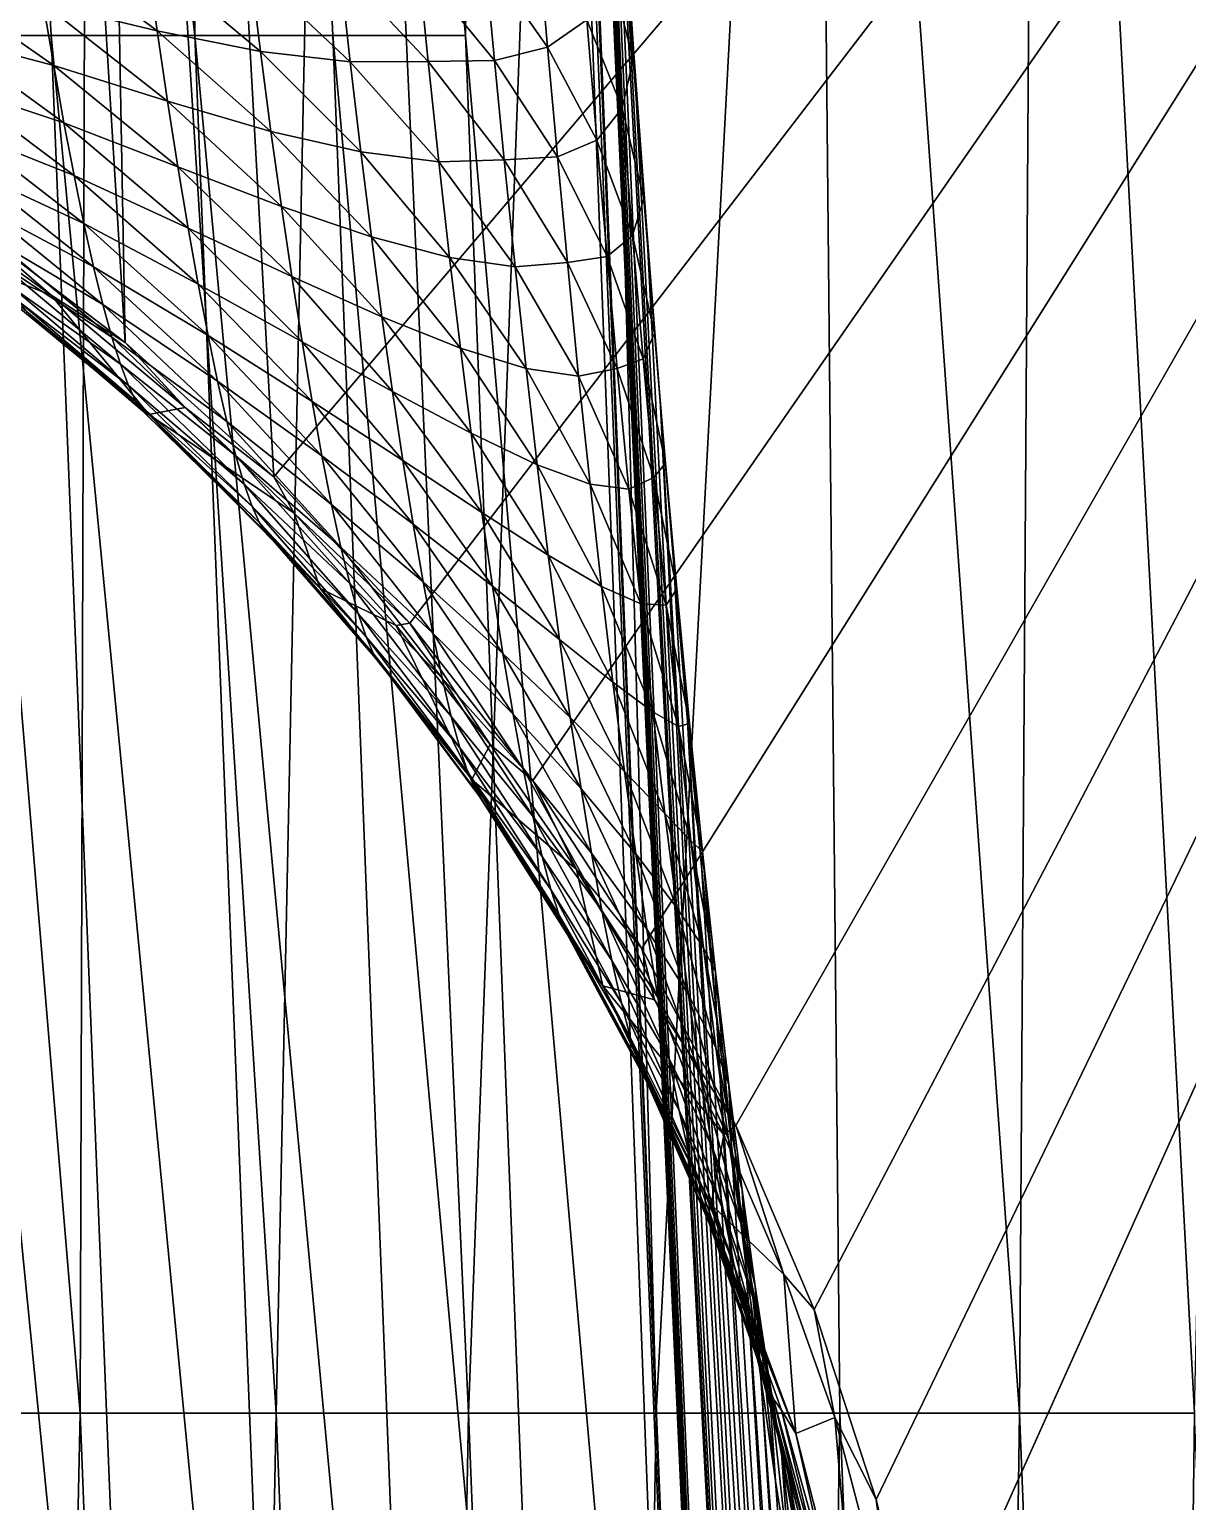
# Model space of a CAD drawing. Extents: x -53 to 3.8, y 0 to 88.2.
# Drawn here: x -7.927 to -5.923, y 63.321 to 65.869 of the extents above; entities that cross this region are included whole.
import ezdxf

# ---------------------------------------------------------------- set-up
doc = ezdxf.new("R2010")
doc.units = 0

msp = doc.modelspace()

# ---------------------------------------------------------------- linework, layer by layer
for points in [[(-7.23891, 73.2767, 8.68447), (-7.24943, 73.2356, 8.13435), (-6.62595, 58.1287, 10.4569)], [(-7.119, 70.249, 9.33625), (-7.23891, 73.2767, 8.68447), (-6.62595, 58.1287, 10.4569)], [(-7.24943, 73.2356, 8.13435), (-7.05252, 68.8688, 8.02106), (-6.56139, 58.1287, 9.56668)], [(-6.62595, 58.1287, 10.4569), (-7.24943, 73.2356, 8.13435), (-6.56139, 58.1287, 9.56668)], [(-8.14642, 71.5725), (-7.88293, 71.8979), (-7.76157, 65.3271)], [(-7.88293, 71.8979), (-3.119, 70.249), (-7.50443, 65.0945)], [(-7.76157, 65.3271), (-7.88293, 71.8979), (-7.50443, 65.0945)], [(-8.03799, 65.5368), (-8.14642, 71.5725), (-7.76157, 65.3271)], [(-8.14454, 70.249, 11.0463), (-7.88987, 65.8584, 11.5473), (-8.1479, 65.8584, 11.9405)], [(-8.14454, 70.249, 11.0463), (-7.64122, 65.8584, 11.1482), (-7.88987, 65.8584, 11.5473)], [(-8.14454, 70.249, 11.0463), (-7.61027, 70.249, 10.2041), (-7.64122, 65.8584, 11.1482)], [(-7.61027, 70.249, 10.2041), (-7.4021, 65.8584, 10.7433), (-7.64122, 65.8584, 11.1482)], [(-7.61027, 70.249, 10.2041), (-7.17267, 65.8584, 10.3329), (-7.4021, 65.8584, 10.7433)], [(-7.61027, 70.249, 10.2041), (-7.119, 70.249, 9.33625), (-7.17267, 65.8584, 10.3329)], [(-7.50443, 65.0945), (-3.119, 70.249), (-7.26891, 64.8411)], [(-7.26891, 64.8411), (-3.119, 70.249), (-7.05624, 64.5684)], [(-7.17267, 65.8584, 10.3329), (-7.119, 70.249, 9.33625), (-6.78716, 61.4679, 10.498)], [(-6.62595, 58.1287, 10.4569), (-6.78716, 61.4679, 10.498), (-7.119, 70.249, 9.33625)], [(-7.05624, 64.5684), (-3.119, 70.249), (-6.86767, 64.2779)], [(-6.86767, 64.2779), (-3.119, 70.249), (-6.70462, 63.9715)], [(-6.70462, 63.9715), (-3.119, 70.249), (-6.56905, 63.6529)], [(-6.56905, 63.6529), (-3.119, 70.249), (-6.46167, 63.3241)], [(-6.46167, 63.3241), (-3.119, 70.249), (-6.38309, 62.9872)], [(-6.38309, 62.9872), (-3.119, 70.249), (-1.84729, 18.2287)], [(-7.05252, 68.8688, 8.02106), (-7.03548, 68.5186, 8.0448), (-6.56139, 58.1287, 9.56668)], [(-7.83958, 63.4733, 18.2971), (-8.26239, 68.539, 17.6824), (-8.18604, 63.4733, 18.632)], [(-7.82369, 68.5325, 17.2594), (-8.26239, 68.539, 17.6824), (-7.83958, 63.4733, 18.2971)], [(-7.50007, 63.4733, 17.9552), (-7.82369, 68.5325, 17.2594), (-7.83958, 63.4733, 18.2971)], [(-7.39594, 68.5258, 16.8253), (-7.82369, 68.5325, 17.2594), (-7.50007, 63.4733, 17.9552)], [(-7.16765, 63.4733, 17.6064), (-7.39594, 68.5258, 16.8253), (-7.50007, 63.4733, 17.9552)], [(-6.97939, 68.5189, 16.3803), (-7.39594, 68.5258, 16.8253), (-7.16765, 63.4733, 17.6064)], [(-6.84242, 63.4733, 17.251), (-6.97939, 68.5189, 16.3803), (-7.16765, 63.4733, 17.6064)], [(-6.56139, 58.1287, 9.56668), (-7.03548, 68.5186, 8.0448), (-7.01811, 68.1687, 8.0481)], [(-6.57434, 68.5118, 15.9249), (-6.97939, 68.5189, 16.3803), (-6.84242, 63.4733, 17.251)], [(-6.52449, 63.4733, 16.889), (-6.57434, 68.5118, 15.9249), (-6.84242, 63.4733, 17.251)], [(-6.21395, 63.4733, 16.5207), (-6.57434, 68.5118, 15.9249), (-6.52449, 63.4733, 16.889)], [(-6.21395, 63.4733, 16.5207), (-6.18103, 68.5045, 15.4592), (-6.57434, 68.5118, 15.9249)], [(-5.91091, 63.4733, 16.1463), (-6.18103, 68.5045, 15.4592), (-6.21395, 63.4733, 16.5207)], [(-5.91091, 63.4733, 16.1463), (-5.79976, 68.4971, 14.9835), (-6.18103, 68.5045, 15.4592)], [(-7.01811, 68.1687, 8.0481), (-7.00033, 67.8202, 8.03093), (-6.56139, 58.1287, 9.56668)], [(-7.00033, 67.8202, 8.03093), (-6.98207, 67.4744, 7.99325), (-6.56139, 58.1287, 9.56668)], [(-6.56139, 58.1287, 9.56668), (-6.98207, 67.4744, 7.99325), (-6.96325, 67.1325, 7.93504)], [(-6.96325, 67.1325, 7.93504), (-6.94379, 66.7955, 7.85625), (-6.56139, 58.1287, 9.56668)], [(-6.94379, 66.7955, 7.85625), (-6.9236, 66.4649, 7.75699), (-6.56139, 58.1287, 9.56668)], [(-6.9236, 66.4649, 7.75699), (-6.90267, 66.1416, 7.63781), (-6.47755, 58.1287, 8.41069)], [(-6.56139, 58.1287, 9.56668), (-6.9236, 66.4649, 7.75699), (-6.47755, 58.1287, 8.41069)], [(-6.47755, 58.1287, 8.41069), (-6.90267, 66.1416, 7.63781), (-6.88103, 65.8268, 7.49936)], [(-6.88103, 65.8268, 7.49936), (-6.90267, 66.1416, 7.63781), (-6.90012, 66.0635, 7.2642)], [(-6.90012, 66.0635, 7.2642), (-6.91897, 65.9597, 6.87009), (-6.88223, 65.8166, 7.14566)], [(-6.88223, 65.8166, 7.14566), (-6.88103, 65.8268, 7.49936), (-6.90012, 66.0635, 7.2642)], [(-7.70616, 65.8665, 4.38868), (-7.72424, 65.9957, 4.52055), (-7.92151, 66.0274, 4.22605)], [(-7.90338, 65.9134, 4.09635), (-7.70616, 65.8665, 4.38868), (-7.92151, 66.0274, 4.22605)], [(-7.03058, 65.8381, 6.10283), (-7.04742, 66.034, 6.2207), (-7.13894, 65.9933, 5.8553)], [(-7.03058, 65.8381, 6.10283), (-6.96262, 65.8854, 6.48183), (-7.04742, 66.034, 6.2207)], [(-7.52746, 65.8304, 4.70297), (-7.54556, 65.976, 4.83639), (-7.72424, 65.9957, 4.52055)], [(-7.70616, 65.8665, 4.38868), (-7.52746, 65.8304, 4.70297), (-7.72424, 65.9957, 4.52055)], [(-7.37204, 65.8125, 5.03421), (-7.39024, 65.9757, 5.16821), (-7.54556, 65.976, 4.83639)], [(-7.52746, 65.8304, 4.70297), (-7.37204, 65.8125, 5.03421), (-7.54556, 65.976, 4.83639)], [(-7.23723, 65.8134, 5.3843), (-7.2536, 65.9749, 5.50374), (-7.39024, 65.9757, 5.16821)], [(-7.37204, 65.8125, 5.03421), (-7.23723, 65.8134, 5.3843), (-7.39024, 65.9757, 5.16821)], [(-7.2536, 65.9749, 5.50374), (-7.12235, 65.8151, 5.73612), (-7.13894, 65.9933, 5.8553)], [(-7.23723, 65.8134, 5.3843), (-7.12235, 65.8151, 5.73612), (-7.2536, 65.9749, 5.50374)], [(-7.13894, 65.9933, 5.8553), (-7.12235, 65.8151, 5.73612), (-7.03058, 65.8381, 6.10283)], [(-7.88537, 65.8065, 3.95989), (-7.90338, 65.9134, 4.09635), (-8.08939, 65.949, 3.84164)], [(-8.07137, 65.8551, 3.70749), (-7.88537, 65.8065, 3.95989), (-8.08939, 65.949, 3.84164)], [(-6.90133, 65.7325, 6.74708), (-6.91897, 65.9597, 6.87009), (-6.96262, 65.8854, 6.48183)], [(-6.88223, 65.8166, 7.14566), (-6.91897, 65.9597, 6.87009), (-6.90133, 65.7325, 6.74708)], [(-7.68813, 65.7447, 4.24916), (-7.70616, 65.8665, 4.38868), (-7.90338, 65.9134, 4.09635)], [(-7.88537, 65.8065, 3.95989), (-7.68813, 65.7447, 4.24916), (-7.90338, 65.9134, 4.09635)], [(-6.94527, 65.6773, 6.35583), (-6.96262, 65.8854, 6.48183), (-7.03058, 65.8381, 6.10283)], [(-6.94527, 65.6773, 6.35583), (-6.90133, 65.7325, 6.74708), (-6.96262, 65.8854, 6.48183)], [(-8.1479, 65.8584, 11.9405), (-7.71336, 61.4679, 12.1664), (-7.96969, 61.4679, 12.5691)], [(-8.1479, 65.8584, 11.9405), (-7.88987, 65.8584, 11.5473), (-7.71336, 61.4679, 12.1664)], [(-7.86758, 65.7072, 3.81704), (-7.88537, 65.8065, 3.95989), (-8.07137, 65.8551, 3.70749)], [(-8.05364, 65.7686, 3.56767), (-7.86758, 65.7072, 3.81704), (-8.07137, 65.8551, 3.70749)], [(-7.88987, 65.8584, 11.5473), (-7.46679, 61.4679, 11.7577), (-7.71336, 61.4679, 12.1664)], [(-7.88987, 65.8584, 11.5473), (-7.64122, 65.8584, 11.1482), (-7.46679, 61.4679, 11.7577)], [(-7.50934, 65.6923, 4.56102), (-7.52746, 65.8304, 4.70297), (-7.70616, 65.8665, 4.38868)], [(-7.68813, 65.7447, 4.24916), (-7.50934, 65.6923, 4.56102), (-7.70616, 65.8665, 4.38868)], [(-7.64122, 65.8584, 11.1482), (-7.23013, 61.4679, 11.3433), (-7.46679, 61.4679, 11.7577)], [(-7.64122, 65.8584, 11.1482), (-7.4021, 65.8584, 10.7433), (-7.23013, 61.4679, 11.3433)], [(-7.4021, 65.8584, 10.7433), (-7.00353, 61.4679, 10.9233), (-7.23013, 61.4679, 11.3433)], [(-7.4021, 65.8584, 10.7433), (-7.17267, 65.8584, 10.3329), (-7.00353, 61.4679, 10.9233)], [(-7.17267, 65.8584, 10.3329), (-6.78716, 61.4679, 10.498), (-7.00353, 61.4679, 10.9233)], [(-7.35376, 65.6571, 4.89081), (-7.37204, 65.8125, 5.03421), (-7.52746, 65.8304, 4.70297)], [(-7.50934, 65.6923, 4.56102), (-7.35376, 65.6571, 4.89081), (-7.52746, 65.8304, 4.70297)], [(-7.12235, 65.8151, 5.73612), (-7.01355, 65.6484, 5.97518), (-7.03058, 65.8381, 6.10283)], [(-7.03058, 65.8381, 6.10283), (-7.01355, 65.6484, 5.97518), (-6.94527, 65.6773, 6.35583)], [(-6.85873, 65.5214, 7.34224), (-6.88103, 65.8268, 7.49936), (-6.88223, 65.8166, 7.14566)], [(-6.88103, 65.8268, 7.49936), (-6.85873, 65.5214, 7.34224), (-6.47755, 58.1287, 8.41069)], [(-7.67023, 65.6307, 4.10242), (-7.68813, 65.7447, 4.24916), (-7.88537, 65.8065, 3.95989)], [(-7.86758, 65.7072, 3.81704), (-7.67023, 65.6307, 4.10242), (-7.88537, 65.8065, 3.95989)], [(-7.21873, 65.6395, 5.24037), (-7.23723, 65.8134, 5.3843), (-7.37204, 65.8125, 5.03421)], [(-7.35376, 65.6571, 4.89081), (-7.21873, 65.6395, 5.24037), (-7.37204, 65.8125, 5.03421)], [(-7.10562, 65.6431, 5.60799), (-7.12235, 65.8151, 5.73612), (-7.23723, 65.8134, 5.3843)], [(-7.21873, 65.6395, 5.24037), (-7.10562, 65.6431, 5.60799), (-7.23723, 65.8134, 5.3843)], [(-7.10562, 65.6431, 5.60799), (-7.01355, 65.6484, 5.97518), (-7.12235, 65.8151, 5.73612)], [(-6.88223, 65.8166, 7.14566), (-6.90133, 65.7325, 6.74708), (-6.86395, 65.5763, 7.01481)], [(-6.86395, 65.5763, 7.01481), (-6.85873, 65.5214, 7.34224), (-6.88223, 65.8166, 7.14566)], [(-7.85008, 65.6158, 3.66821), (-7.86758, 65.7072, 3.81704), (-8.05364, 65.7686, 3.56767)], [(-8.03628, 65.6899, 3.42255), (-7.85008, 65.6158, 3.66821), (-8.05364, 65.7686, 3.56767)], [(-7.49125, 65.5623, 4.4109), (-7.50934, 65.6923, 4.56102), (-7.68813, 65.7447, 4.24916)], [(-7.67023, 65.6307, 4.10242), (-7.49125, 65.5623, 4.4109), (-7.68813, 65.7447, 4.24916)], [(-6.88338, 65.512, 6.61274), (-6.90133, 65.7325, 6.74708), (-6.94527, 65.6773, 6.35583)], [(-6.86395, 65.5763, 7.01481), (-6.90133, 65.7325, 6.74708), (-6.88338, 65.512, 6.61274)], [(-7.65254, 65.5248, 3.94889), (-7.67023, 65.6307, 4.10242), (-7.86758, 65.7072, 3.81704)], [(-7.85008, 65.6158, 3.66821), (-7.65254, 65.5248, 3.94889), (-7.86758, 65.7072, 3.81704)], [(-7.33544, 65.51, 4.73831), (-7.35376, 65.6571, 4.89081), (-7.50934, 65.6923, 4.56102)], [(-7.49125, 65.5623, 4.4109), (-7.33544, 65.51, 4.73831), (-7.50934, 65.6923, 4.56102)], [(-7.83295, 65.5326, 3.51378), (-7.85008, 65.6158, 3.66821), (-8.03628, 65.6899, 3.42255)], [(-8.01938, 65.6191, 3.2725), (-7.83295, 65.5326, 3.51378), (-8.03628, 65.6899, 3.42255)], [(-7.01355, 65.6484, 5.97518), (-6.92768, 65.4759, 6.21944), (-6.94527, 65.6773, 6.35583)], [(-6.94527, 65.6773, 6.35583), (-6.92768, 65.4759, 6.21944), (-6.88338, 65.512, 6.61274)], [(-7.20012, 65.4739, 5.08643), (-7.21873, 65.6395, 5.24037), (-7.35376, 65.6571, 4.89081)], [(-7.33544, 65.51, 4.73831), (-7.20012, 65.4739, 5.08643), (-7.35376, 65.6571, 4.89081)], [(-7.08667, 65.4578, 5.45367), (-7.10562, 65.6431, 5.60799), (-7.21873, 65.6395, 5.24037)], [(-6.99634, 65.4655, 5.83801), (-7.01355, 65.6484, 5.97518), (-7.10562, 65.6431, 5.60799)], [(-7.08667, 65.4578, 5.45367), (-6.99634, 65.4655, 5.83801), (-7.10562, 65.6431, 5.60799)], [(-6.99634, 65.4655, 5.83801), (-6.92768, 65.4759, 6.21944), (-7.01355, 65.6484, 5.97518)], [(-7.81629, 65.458, 3.35416), (-7.83295, 65.5326, 3.51378), (-8.01938, 65.6191, 3.2725)], [(-8.00303, 65.5568, 3.11789), (-7.81629, 65.458, 3.35416), (-8.01938, 65.6191, 3.2725)], [(-7.63514, 65.4275, 3.789), (-7.65254, 65.5248, 3.94889), (-7.85008, 65.6158, 3.66821)], [(-7.83295, 65.5326, 3.51378), (-7.63514, 65.4275, 3.789), (-7.85008, 65.6158, 3.66821)], [(-7.4733, 65.4408, 4.25311), (-7.49125, 65.5623, 4.4109), (-7.67023, 65.6307, 4.10242)], [(-7.65254, 65.5248, 3.94889), (-7.4733, 65.4408, 4.25311), (-7.67023, 65.6307, 4.10242)], [(-7.20012, 65.4739, 5.08643), (-7.08667, 65.4578, 5.45367), (-7.21873, 65.6395, 5.24037)], [(-8.13531, 65.5851, 0.5305), (-8.03799, 65.5368), (-7.88956, 65.4087, 0.54233)], [(-7.88956, 65.4087, 0.54233), (-8.04709, 65.4706, 2.11443), (-8.13531, 65.5851, 0.5305)], [(-6.86395, 65.5763, 7.01481), (-6.88338, 65.512, 6.61274), (-6.84529, 65.3432, 6.87198)], [(-6.83579, 65.2264, 7.16708), (-6.85873, 65.5214, 7.34224), (-6.86395, 65.5763, 7.01481)], [(-6.84529, 65.3432, 6.87198), (-6.83579, 65.2264, 7.16708), (-6.86395, 65.5763, 7.01481)], [(-7.80018, 65.3924, 3.18973), (-7.81629, 65.458, 3.35416), (-8.00303, 65.5568, 3.11789)], [(-7.98731, 65.5032, 2.95907), (-7.80018, 65.3924, 3.18973), (-8.00303, 65.5568, 3.11789)], [(-7.31715, 65.3715, 4.57714), (-7.33544, 65.51, 4.73831), (-7.49125, 65.5623, 4.4109)], [(-7.4733, 65.4408, 4.25311), (-7.31715, 65.3715, 4.57714), (-7.49125, 65.5623, 4.4109)], [(-8.03799, 65.5368), (-7.76157, 65.3271), (-7.88956, 65.4087, 0.54233)], [(-7.61813, 65.3391, 3.62318), (-7.63514, 65.4275, 3.789), (-7.83295, 65.5326, 3.51378)], [(-7.81629, 65.458, 3.35416), (-7.61813, 65.3391, 3.62318), (-7.83295, 65.5326, 3.51378)], [(-7.45555, 65.328, 4.08809), (-7.4733, 65.4408, 4.25311), (-7.65254, 65.5248, 3.94889)], [(-7.63514, 65.4275, 3.789), (-7.45555, 65.328, 4.08809), (-7.65254, 65.5248, 3.94889)], [(-6.85873, 65.5214, 7.34224), (-6.83579, 65.2264, 7.16708), (-6.47755, 58.1287, 8.41069)], [(-7.78469, 65.336, 3.0209), (-7.80018, 65.3924, 3.18973), (-7.98731, 65.5032, 2.95907)], [(-7.97235, 65.4587, 2.79655), (-7.78469, 65.336, 3.0209), (-7.98731, 65.5032, 2.95907)], [(-7.18146, 65.3172, 4.9228), (-7.20012, 65.4739, 5.08643), (-7.33544, 65.51, 4.73831)], [(-7.31715, 65.3715, 4.57714), (-7.18146, 65.3172, 4.9228), (-7.33544, 65.51, 4.73831)], [(-6.92768, 65.4759, 6.21944), (-6.86514, 65.2987, 6.46738), (-6.88338, 65.512, 6.61274)], [(-6.88338, 65.512, 6.61274), (-6.86514, 65.2987, 6.46738), (-6.84529, 65.3432, 6.87198)], [(-7.72069, 65.2023, 2.13021), (-8.04709, 65.4706, 2.11443), (-7.88956, 65.4087, 0.54233)], [(-8.04709, 65.4706, 2.11443), (-7.72069, 65.2023, 2.13021), (-7.93307, 65.3811, 2.2923)], [(-7.0676, 65.2816, 5.28869), (-7.08667, 65.4578, 5.45367), (-7.20012, 65.4739, 5.08643)], [(-7.18146, 65.3172, 4.9228), (-7.0676, 65.2816, 5.28869), (-7.20012, 65.4739, 5.08643)], [(-6.97681, 65.2686, 5.67288), (-6.99634, 65.4655, 5.83801), (-7.08667, 65.4578, 5.45367)], [(-6.90988, 65.2818, 6.07294), (-6.92768, 65.4759, 6.21944), (-6.99634, 65.4655, 5.83801)], [(-6.97681, 65.2686, 5.67288), (-6.90988, 65.2818, 6.07294), (-6.99634, 65.4655, 5.83801)], [(-6.90988, 65.2818, 6.07294), (-6.86514, 65.2987, 6.46738), (-6.92768, 65.4759, 6.21944)], [(-7.76996, 65.2893, 2.84819), (-7.78469, 65.336, 3.0209), (-7.97235, 65.4587, 2.79655)], [(-7.95824, 65.4233, 2.63089), (-7.76996, 65.2893, 2.84819), (-7.97235, 65.4587, 2.79655)], [(-7.60158, 65.2599, 3.45185), (-7.61813, 65.3391, 3.62318), (-7.81629, 65.458, 3.35416)], [(-7.80018, 65.3924, 3.18973), (-7.60158, 65.2599, 3.45185), (-7.81629, 65.458, 3.35416)], [(-7.29898, 65.2422, 4.4078), (-7.31715, 65.3715, 4.57714), (-7.4733, 65.4408, 4.25311)], [(-7.45555, 65.328, 4.08809), (-7.29898, 65.2422, 4.4078), (-7.4733, 65.4408, 4.25311)], [(-7.0676, 65.2816, 5.28869), (-6.97681, 65.2686, 5.67288), (-7.08667, 65.4578, 5.45367)], [(-7.75608, 65.2524, 2.67218), (-7.95824, 65.4233, 2.63089), (-7.94512, 65.3974, 2.46262)], [(-7.76996, 65.2893, 2.84819), (-7.95824, 65.4233, 2.63089), (-7.75608, 65.2524, 2.67218)], [(-7.4381, 65.2245, 3.91632), (-7.45555, 65.328, 4.08809), (-7.63514, 65.4275, 3.789)], [(-7.61813, 65.3391, 3.62318), (-7.4381, 65.2245, 3.91632), (-7.63514, 65.4275, 3.789)], [(-7.94512, 65.3974, 2.46262), (-7.74317, 65.2254, 2.49346), (-7.75608, 65.2524, 2.67218)], [(-7.93307, 65.3811, 2.2923), (-7.74317, 65.2254, 2.49346), (-7.94512, 65.3974, 2.46262)], [(-7.88956, 65.4087, 0.54233), (-7.65786, 65.2143, 0.55348), (-7.72069, 65.2023, 2.13021)], [(-7.76157, 65.3271), (-7.65786, 65.2143, 0.55348), (-7.88956, 65.4087, 0.54233)], [(-7.58558, 65.1903, 3.27545), (-7.60158, 65.2599, 3.45185), (-7.80018, 65.3924, 3.18973)], [(-7.78469, 65.336, 3.0209), (-7.58558, 65.1903, 3.27545), (-7.80018, 65.3924, 3.18973)], [(-7.93307, 65.3811, 2.2923), (-7.73134, 65.2087, 2.31261), (-7.74317, 65.2254, 2.49346)], [(-7.72069, 65.2023, 2.13021), (-7.73134, 65.2087, 2.31261), (-7.93307, 65.3811, 2.2923)], [(-7.16281, 65.1699, 4.74996), (-7.18146, 65.3172, 4.9228), (-7.31715, 65.3715, 4.57714)], [(-7.29898, 65.2422, 4.4078), (-7.16281, 65.1699, 4.74996), (-7.31715, 65.3715, 4.57714)], [(-7.57021, 65.1307, 3.09441), (-7.58558, 65.1903, 3.27545), (-7.78469, 65.336, 3.0209)], [(-7.76996, 65.2893, 2.84819), (-7.57021, 65.1307, 3.09441), (-7.78469, 65.336, 3.0209)], [(-7.42103, 65.1305, 3.73827), (-7.4381, 65.2245, 3.91632), (-7.61813, 65.3391, 3.62318)], [(-7.60158, 65.2599, 3.45185), (-7.42103, 65.1305, 3.73827), (-7.61813, 65.3391, 3.62318)], [(-6.86514, 65.2987, 6.46738), (-6.8263, 65.1178, 6.71751), (-6.84529, 65.3432, 6.87198)], [(-6.84529, 65.3432, 6.87198), (-6.8263, 65.1178, 6.71751), (-6.81227, 64.9428, 6.97448)], [(-6.81227, 64.9428, 6.97448), (-6.83579, 65.2264, 7.16708), (-6.84529, 65.3432, 6.87198)], [(-7.65786, 65.2143, 0.55348), (-7.76157, 65.3271), (-7.50443, 65.0945)], [(-7.28102, 65.1224, 4.23081), (-7.29898, 65.2422, 4.4078), (-7.45555, 65.328, 4.08809)], [(-7.4381, 65.2245, 3.91632), (-7.28102, 65.1224, 4.23081), (-7.45555, 65.328, 4.08809)], [(-7.04843, 65.115, 5.11342), (-7.0676, 65.2816, 5.28869), (-7.18146, 65.3172, 4.9228)], [(-7.16281, 65.1699, 4.74996), (-7.04843, 65.115, 5.11342), (-7.18146, 65.3172, 4.9228)], [(-7.55559, 65.0815, 2.9093), (-7.76996, 65.2893, 2.84819), (-7.75608, 65.2524, 2.67218)], [(-7.57021, 65.1307, 3.09441), (-7.76996, 65.2893, 2.84819), (-7.55559, 65.0815, 2.9093)], [(-6.84663, 65.0931, 6.31133), (-6.86514, 65.2987, 6.46738), (-6.90988, 65.2818, 6.07294)], [(-6.84663, 65.0931, 6.31133), (-6.8263, 65.1178, 6.71751), (-6.86514, 65.2987, 6.46738)], [(-7.40443, 65.0465, 3.55441), (-7.42103, 65.1305, 3.73827), (-7.60158, 65.2599, 3.45185)], [(-7.58558, 65.1903, 3.27545), (-7.40443, 65.0465, 3.55441), (-7.60158, 65.2599, 3.45185)], [(-6.95712, 65.0814, 5.49643), (-6.97681, 65.2686, 5.67288), (-7.0676, 65.2816, 5.28869)], [(-7.04843, 65.115, 5.11342), (-6.95712, 65.0814, 5.49643), (-7.0676, 65.2816, 5.28869)], [(-6.88964, 65.073, 5.89666), (-6.90988, 65.2818, 6.07294), (-6.97681, 65.2686, 5.67288)], [(-6.95712, 65.0814, 5.49643), (-6.88964, 65.073, 5.89666), (-6.97681, 65.2686, 5.67288)], [(-6.88964, 65.073, 5.89666), (-6.84663, 65.0931, 6.31133), (-6.90988, 65.2818, 6.07294)], [(-7.75608, 65.2524, 2.67218), (-7.54183, 65.0427, 2.72074), (-7.55559, 65.0815, 2.9093)], [(-7.74317, 65.2254, 2.49346), (-7.54183, 65.0427, 2.72074), (-7.75608, 65.2524, 2.67218)], [(-7.14426, 65.0325, 4.56848), (-7.16281, 65.1699, 4.74996), (-7.29898, 65.2422, 4.4078)], [(-7.28102, 65.1224, 4.23081), (-7.14426, 65.0325, 4.56848), (-7.29898, 65.2422, 4.4078)], [(-7.74317, 65.2254, 2.49346), (-7.52903, 65.0145, 2.52935), (-7.54183, 65.0427, 2.72074)], [(-7.73134, 65.2087, 2.31261), (-7.52903, 65.0145, 2.52935), (-7.74317, 65.2254, 2.49346)], [(-7.73134, 65.2087, 2.31261), (-7.5173, 64.9973, 2.33574), (-7.52903, 65.0145, 2.52935)], [(-7.72069, 65.2023, 2.13021), (-7.5173, 64.9973, 2.33574), (-7.73134, 65.2087, 2.31261)], [(-7.65786, 65.2143, 0.55348), (-7.46916, 65.0315, 0.56256), (-7.72069, 65.2023, 2.13021)], [(-7.65786, 65.2143, 0.55348), (-7.50443, 65.0945), (-7.46916, 65.0315, 0.56256)], [(-7.26334, 65.0124, 4.04669), (-7.28102, 65.1224, 4.23081), (-7.4381, 65.2245, 3.91632)], [(-7.42103, 65.1305, 3.73827), (-7.26334, 65.0124, 4.04669), (-7.4381, 65.2245, 3.91632)], [(-6.83579, 65.2264, 7.16708), (-6.81227, 64.9428, 6.97448), (-6.43564, 58.1287, 7.8327)], [(-6.47755, 58.1287, 8.41069), (-6.83579, 65.2264, 7.16708), (-6.43564, 58.1287, 7.8327)], [(-7.72069, 65.2023, 2.13021), (-7.46916, 65.0315, 0.56256), (-7.42439, 64.9011, 2.14452)], [(-7.72069, 65.2023, 2.13021), (-7.42439, 64.9011, 2.14452), (-7.5173, 64.9973, 2.33574)], [(-7.38837, 64.9728, 3.36521), (-7.40443, 65.0465, 3.55441), (-7.58558, 65.1903, 3.27545)], [(-7.57021, 65.1307, 3.09441), (-7.38837, 64.9728, 3.36521), (-7.58558, 65.1903, 3.27545)], [(-7.02926, 64.9586, 4.92839), (-7.04843, 65.115, 5.11342), (-7.16281, 65.1699, 4.74996)], [(-7.14426, 65.0325, 4.56848), (-7.02926, 64.9586, 4.92839), (-7.16281, 65.1699, 4.74996)], [(-7.37295, 64.9099, 3.17113), (-7.57021, 65.1307, 3.09441), (-7.55559, 65.0815, 2.9093)], [(-7.38837, 64.9728, 3.36521), (-7.57021, 65.1307, 3.09441), (-7.37295, 64.9099, 3.17113)], [(-7.24605, 64.9128, 3.85593), (-7.26334, 65.0124, 4.04669), (-7.42103, 65.1305, 3.73827)], [(-7.40443, 65.0465, 3.55441), (-7.24605, 64.9128, 3.85593), (-7.42103, 65.1305, 3.73827)], [(-7.12591, 64.9052, 4.3789), (-7.14426, 65.0325, 4.56848), (-7.28102, 65.1224, 4.23081)], [(-7.26334, 65.0124, 4.04669), (-7.12591, 64.9052, 4.3789), (-7.28102, 65.1224, 4.23081)], [(-6.9373, 64.9047, 5.30908), (-6.95712, 65.0814, 5.49643), (-7.04843, 65.115, 5.11342)], [(-7.02926, 64.9586, 4.92839), (-6.9373, 64.9047, 5.30908), (-7.04843, 65.115, 5.11342)], [(-6.80697, 64.9007, 6.55175), (-6.8263, 65.1178, 6.71751), (-6.84663, 65.0931, 6.31133)], [(-6.8263, 65.1178, 6.71751), (-6.80697, 64.9007, 6.55175), (-6.81227, 64.9428, 6.97448)], [(-7.55559, 65.0815, 2.9093), (-7.35827, 64.858, 2.9728), (-7.37295, 64.9099, 3.17113)], [(-7.54183, 65.0427, 2.72074), (-7.35827, 64.858, 2.9728), (-7.55559, 65.0815, 2.9093)], [(-7.46916, 65.0315, 0.56256), (-7.50443, 65.0945), (-7.26891, 64.8411)], [(-6.86918, 64.8746, 5.7084), (-6.88964, 65.073, 5.89666), (-6.95712, 65.0814, 5.49643)], [(-6.9373, 64.9047, 5.30908), (-6.86918, 64.8746, 5.7084), (-6.95712, 65.0814, 5.49643)], [(-6.82554, 64.8721, 6.12365), (-6.84663, 65.0931, 6.31133), (-6.88964, 65.073, 5.89666)], [(-6.82554, 64.8721, 6.12365), (-6.80697, 64.9007, 6.55175), (-6.84663, 65.0931, 6.31133)], [(-6.86918, 64.8746, 5.7084), (-6.82554, 64.8721, 6.12365), (-6.88964, 65.073, 5.89666)], [(-7.54183, 65.0427, 2.72074), (-7.34446, 64.8173, 2.77087), (-7.35827, 64.858, 2.9728)], [(-7.52903, 65.0145, 2.52935), (-7.34446, 64.8173, 2.77087), (-7.54183, 65.0427, 2.72074)], [(-7.46916, 65.0315, 0.56256), (-7.26891, 64.8411), (-7.29288, 64.8367, 0.57104)], [(-7.42439, 64.9011, 2.14452), (-7.46916, 65.0315, 0.56256), (-7.29288, 64.8367, 0.57104)], [(-7.22922, 64.8238, 3.65906), (-7.24605, 64.9128, 3.85593), (-7.40443, 65.0465, 3.55441)], [(-7.38837, 64.9728, 3.36521), (-7.22922, 64.8238, 3.65906), (-7.40443, 65.0465, 3.55441)], [(-7.01017, 64.8128, 4.73423), (-7.02926, 64.9586, 4.92839), (-7.14426, 65.0325, 4.56848)], [(-7.12591, 64.9052, 4.3789), (-7.01017, 64.8128, 4.73423), (-7.14426, 65.0325, 4.56848)], [(-7.52903, 65.0145, 2.52935), (-7.33161, 64.788, 2.566), (-7.34446, 64.8173, 2.77087)], [(-7.5173, 64.9973, 2.33574), (-7.33161, 64.788, 2.566), (-7.52903, 65.0145, 2.52935)], [(-7.10784, 64.7887, 4.18179), (-7.12591, 64.9052, 4.3789), (-7.26334, 65.0124, 4.04669)], [(-7.24605, 64.9128, 3.85593), (-7.10784, 64.7887, 4.18179), (-7.26334, 65.0124, 4.04669)], [(-7.5173, 64.9973, 2.33574), (-7.31984, 64.7704, 2.35886), (-7.33161, 64.788, 2.566)], [(-7.42439, 64.9011, 2.14452), (-7.31984, 64.7704, 2.35886), (-7.5173, 64.9973, 2.33574)], [(-7.21293, 64.746, 3.45658), (-7.38837, 64.9728, 3.36521), (-7.37295, 64.9099, 3.17113)], [(-7.22922, 64.8238, 3.65906), (-7.38837, 64.9728, 3.36521), (-7.21293, 64.746, 3.45658)], [(-6.91743, 64.7388, 5.11142), (-6.9373, 64.9047, 5.30908), (-7.02926, 64.9586, 4.92839)], [(-7.01017, 64.8128, 4.73423), (-6.91743, 64.7388, 5.11142), (-7.02926, 64.9586, 4.92839)], [(-6.81227, 64.9428, 6.97448), (-6.78819, 64.6716, 6.76509), (-6.43564, 58.1287, 7.8327)], [(-6.81227, 64.9428, 6.97448), (-6.80697, 64.9007, 6.55175), (-6.78819, 64.6716, 6.76509)], [(-7.37295, 64.9099, 3.17113), (-7.19729, 64.6796, 3.24902), (-7.21293, 64.746, 3.45658)], [(-7.35827, 64.858, 2.9728), (-7.19729, 64.6796, 3.24902), (-7.37295, 64.9099, 3.17113)], [(-7.09014, 64.6832, 3.97769), (-7.10784, 64.7887, 4.18179), (-7.24605, 64.9128, 3.85593)], [(-7.22922, 64.8238, 3.65906), (-7.09014, 64.6832, 3.97769), (-7.24605, 64.9128, 3.85593)], [(-6.99126, 64.6779, 4.53152), (-7.01017, 64.8128, 4.73423), (-7.12591, 64.9052, 4.3789)], [(-7.10784, 64.7887, 4.18179), (-6.99126, 64.6779, 4.53152), (-7.12591, 64.9052, 4.3789)], [(-6.84855, 64.6874, 5.50862), (-6.86918, 64.8746, 5.7084), (-6.9373, 64.9047, 5.30908)], [(-6.91743, 64.7388, 5.11142), (-6.84855, 64.6874, 5.50862), (-6.9373, 64.9047, 5.30908)], [(-7.29288, 64.8367, 0.57104), (-7.16151, 64.5702, 2.15723), (-7.42439, 64.9011, 2.14452)], [(-7.42439, 64.9011, 2.14452), (-7.16151, 64.5702, 2.15723), (-7.31984, 64.7704, 2.35886)], [(-6.78491, 64.6673, 6.35248), (-6.80697, 64.9007, 6.55175), (-6.82554, 64.8721, 6.12365)], [(-6.80697, 64.9007, 6.55175), (-6.78491, 64.6673, 6.35248), (-6.78819, 64.6716, 6.76509)], [(-7.35827, 64.858, 2.9728), (-7.18239, 64.6251, 3.03701), (-7.19729, 64.6796, 3.24902)], [(-7.34446, 64.8173, 2.77087), (-7.18239, 64.6251, 3.03701), (-7.35827, 64.858, 2.9728)], [(-6.80418, 64.6623, 5.92331), (-6.82554, 64.8721, 6.12365), (-6.86918, 64.8746, 5.7084)], [(-6.84855, 64.6874, 5.50862), (-6.80418, 64.6623, 5.92331), (-6.86918, 64.8746, 5.7084)], [(-6.80418, 64.6623, 5.92331), (-6.78491, 64.6673, 6.35248), (-6.82554, 64.8721, 6.12365)], [(-7.29288, 64.8367, 0.57104), (-7.26891, 64.8411), (-7.12969, 64.6308, 0.57889)], [(-7.12969, 64.6308, 0.57889), (-7.16151, 64.5702, 2.15723), (-7.29288, 64.8367, 0.57104)], [(-7.26891, 64.8411), (-7.05624, 64.5684), (-7.12969, 64.6308, 0.57889)], [(-7.34446, 64.8173, 2.77087), (-7.16837, 64.5825, 2.82126), (-7.18239, 64.6251, 3.03701)], [(-7.33161, 64.788, 2.566), (-7.16837, 64.5825, 2.82126), (-7.34446, 64.8173, 2.77087)], [(-7.07291, 64.5891, 3.76718), (-7.22922, 64.8238, 3.65906), (-7.21293, 64.746, 3.45658)], [(-7.09014, 64.6832, 3.97769), (-7.22922, 64.8238, 3.65906), (-7.07291, 64.5891, 3.76718)], [(-6.89762, 64.5843, 4.90411), (-6.91743, 64.7388, 5.11142), (-7.01017, 64.8128, 4.73423)], [(-6.99126, 64.6779, 4.53152), (-6.89762, 64.5843, 4.90411), (-7.01017, 64.8128, 4.73423)], [(-7.33161, 64.788, 2.566), (-7.15532, 64.5521, 2.60249), (-7.16837, 64.5825, 2.82126)], [(-7.31984, 64.7704, 2.35886), (-7.15532, 64.5521, 2.60249), (-7.33161, 64.788, 2.566)], [(-6.97262, 64.5545, 4.32087), (-6.99126, 64.6779, 4.53152), (-7.10784, 64.7887, 4.18179)], [(-7.09014, 64.6832, 3.97769), (-6.97262, 64.5545, 4.32087), (-7.10784, 64.7887, 4.18179)], [(-7.31984, 64.7704, 2.35886), (-7.14336, 64.5341, 2.38138), (-7.15532, 64.5521, 2.60249)], [(-7.16151, 64.5702, 2.15723), (-7.14336, 64.5341, 2.38138), (-7.31984, 64.7704, 2.35886)], [(-7.21293, 64.746, 3.45658), (-7.05623, 64.507, 3.55079), (-7.07291, 64.5891, 3.76718)], [(-7.19729, 64.6796, 3.24902), (-7.05623, 64.507, 3.55079), (-7.21293, 64.746, 3.45658)], [(-6.82783, 64.5118, 5.29796), (-6.84855, 64.6874, 5.50862), (-6.91743, 64.7388, 5.11142)], [(-6.89762, 64.5843, 4.90411), (-6.82783, 64.5118, 5.29796), (-6.91743, 64.7388, 5.11142)], [(-7.19729, 64.6796, 3.24902), (-7.04019, 64.4371, 3.32909), (-7.05623, 64.507, 3.55079)], [(-7.18239, 64.6251, 3.03701), (-7.04019, 64.4371, 3.32909), (-7.19729, 64.6796, 3.24902)], [(-6.95434, 64.4429, 4.10288), (-7.09014, 64.6832, 3.97769), (-7.07291, 64.5891, 3.76718)], [(-6.97262, 64.5545, 4.32087), (-7.09014, 64.6832, 3.97769), (-6.95434, 64.4429, 4.10288)], [(-6.87797, 64.4416, 4.6878), (-6.89762, 64.5843, 4.90411), (-6.99126, 64.6779, 4.53152)], [(-6.97262, 64.5545, 4.32087), (-6.87797, 64.4416, 4.6878), (-6.99126, 64.6779, 4.53152)], [(-6.78257, 64.4645, 5.71081), (-6.80418, 64.6623, 5.92331), (-6.84855, 64.6874, 5.50862)], [(-6.82783, 64.5118, 5.29796), (-6.78257, 64.4645, 5.71081), (-6.84855, 64.6874, 5.50862)], [(-6.76249, 64.446, 6.13988), (-6.78491, 64.6673, 6.35248), (-6.80418, 64.6623, 5.92331)], [(-6.78257, 64.4645, 5.71081), (-6.76249, 64.446, 6.13988), (-6.80418, 64.6623, 5.92331)], [(-6.78819, 64.6716, 6.76509), (-6.76361, 64.4138, 6.53949), (-6.39372, 58.1287, 7.2547)], [(-6.43564, 58.1287, 7.8327), (-6.78819, 64.6716, 6.76509), (-6.39372, 58.1287, 7.2547)], [(-6.78819, 64.6716, 6.76509), (-6.78491, 64.6673, 6.35248), (-6.76361, 64.4138, 6.53949)], [(-6.78491, 64.6673, 6.35248), (-6.76249, 64.446, 6.13988), (-6.76361, 64.4138, 6.53949)], [(-7.18239, 64.6251, 3.03701), (-7.0249, 64.3798, 3.10278), (-7.04019, 64.4371, 3.32909)], [(-7.16837, 64.5825, 2.82126), (-7.0249, 64.3798, 3.10278), (-7.18239, 64.6251, 3.03701)], [(-6.9803, 64.4146, 0.58608), (-7.16151, 64.5702, 2.15723), (-7.12969, 64.6308, 0.57889)], [(-7.12969, 64.6308, 0.57889), (-7.05624, 64.5684), (-6.9803, 64.4146, 0.58608)], [(-7.16837, 64.5825, 2.82126), (-7.0105, 64.3353, 2.87261), (-7.0249, 64.3798, 3.10278)], [(-7.15532, 64.5521, 2.60249), (-7.0105, 64.3353, 2.87261), (-7.16837, 64.5825, 2.82126)], [(-6.93497, 64.2134, 2.16817), (-7.16151, 64.5702, 2.15723), (-6.9803, 64.4146, 0.58608)], [(-7.16151, 64.5702, 2.15723), (-6.98478, 64.2855, 2.40363), (-7.14336, 64.5341, 2.38138)], [(-7.16151, 64.5702, 2.15723), (-6.93497, 64.2134, 2.16817), (-6.98478, 64.2855, 2.40363)], [(-7.07291, 64.5891, 3.76718), (-6.93652, 64.3436, 3.87816), (-6.95434, 64.4429, 4.10288)], [(-7.05623, 64.507, 3.55079), (-6.93652, 64.3436, 3.87816), (-7.07291, 64.5891, 3.76718)], [(-6.80713, 64.3485, 5.07713), (-6.82783, 64.5118, 5.29796), (-6.89762, 64.5843, 4.90411)], [(-6.87797, 64.4416, 4.6878), (-6.80713, 64.3485, 5.07713), (-6.89762, 64.5843, 4.90411)], [(-7.15532, 64.5521, 2.60249), (-6.99709, 64.3038, 2.63931), (-7.0105, 64.3353, 2.87261)], [(-7.14336, 64.5341, 2.38138), (-6.99709, 64.3038, 2.63931), (-7.15532, 64.5521, 2.60249)], [(-7.05624, 64.5684), (-6.86767, 64.2779), (-6.9803, 64.4146, 0.58608)], [(-6.85858, 64.3111, 4.46314), (-6.97262, 64.5545, 4.32087), (-6.95434, 64.4429, 4.10288)], [(-6.87797, 64.4416, 4.6878), (-6.97262, 64.5545, 4.32087), (-6.85858, 64.3111, 4.46314)], [(-7.14336, 64.5341, 2.38138), (-6.98478, 64.2855, 2.40363), (-6.99709, 64.3038, 2.63931)], [(-7.05623, 64.507, 3.55079), (-6.91926, 64.257, 3.6473), (-6.93652, 64.3436, 3.87816)], [(-7.04019, 64.4371, 3.32909), (-6.91926, 64.257, 3.6473), (-7.05623, 64.507, 3.55079)], [(-6.76084, 64.2791, 5.48687), (-6.78257, 64.4645, 5.71081), (-6.82783, 64.5118, 5.29796)], [(-6.80713, 64.3485, 5.07713), (-6.76084, 64.2791, 5.48687), (-6.82783, 64.5118, 5.29796)], [(-6.95434, 64.4429, 4.10288), (-6.83954, 64.1933, 4.23079), (-6.85858, 64.3111, 4.46314)], [(-6.93652, 64.3436, 3.87816), (-6.83954, 64.1933, 4.23079), (-6.95434, 64.4429, 4.10288)], [(-6.73977, 64.2373, 5.91447), (-6.76249, 64.446, 6.13988), (-6.78257, 64.4645, 5.71081)], [(-6.76084, 64.2791, 5.48687), (-6.73977, 64.2373, 5.91447), (-6.78257, 64.4645, 5.71081)], [(-6.76361, 64.4138, 6.53949), (-6.76249, 64.446, 6.13988), (-6.73855, 64.1704, 6.29833)], [(-6.76249, 64.446, 6.13988), (-6.73977, 64.2373, 5.91447), (-6.73855, 64.1704, 6.29833)], [(-7.04019, 64.4371, 3.32909), (-6.90264, 64.1835, 3.41093), (-6.91926, 64.257, 3.6473)], [(-7.0249, 64.3798, 3.10278), (-6.90264, 64.1835, 3.41093), (-7.04019, 64.4371, 3.32909)], [(-6.78657, 64.1977, 4.84684), (-6.87797, 64.4416, 4.6878), (-6.85858, 64.3111, 4.46314)], [(-6.80713, 64.3485, 5.07713), (-6.87797, 64.4416, 4.6878), (-6.78657, 64.1977, 4.84684)], [(-6.9803, 64.4146, 0.58608), (-6.84539, 64.1891, 0.59257), (-6.93497, 64.2134, 2.16817)], [(-6.86767, 64.2779), (-6.84539, 64.1891, 0.59257), (-6.9803, 64.4146, 0.58608)], [(-6.76361, 64.4138, 6.53949), (-6.73855, 64.1704, 6.29833), (-6.39372, 58.1287, 7.2547)], [(-7.0249, 64.3798, 3.10278), (-6.88679, 64.1235, 3.16976), (-6.90264, 64.1835, 3.41093)], [(-7.0105, 64.3353, 2.87261), (-6.88679, 64.1235, 3.16976), (-7.0249, 64.3798, 3.10278)], [(-6.93652, 64.3436, 3.87816), (-6.82095, 64.0886, 3.99139), (-6.83954, 64.1933, 4.23079)], [(-6.91926, 64.257, 3.6473), (-6.82095, 64.0886, 3.99139), (-6.93652, 64.3436, 3.87816)], [(-6.73909, 64.1067, 5.25224), (-6.80713, 64.3485, 5.07713), (-6.78657, 64.1977, 4.84684)], [(-6.76084, 64.2791, 5.48687), (-6.80713, 64.3485, 5.07713), (-6.73909, 64.1067, 5.25224)], [(-7.0105, 64.3353, 2.87261), (-6.87184, 64.077, 2.92462), (-6.88679, 64.1235, 3.16976)], [(-6.99709, 64.3038, 2.63931), (-6.87184, 64.077, 2.92462), (-7.0105, 64.3353, 2.87261)], [(-6.99709, 64.3038, 2.63931), (-6.8579, 64.0444, 2.67627), (-6.87184, 64.077, 2.92462)], [(-6.98478, 64.2855, 2.40363), (-6.8579, 64.0444, 2.67627), (-6.99709, 64.3038, 2.63931)], [(-6.85858, 64.3111, 4.46314), (-6.76624, 64.06, 4.60779), (-6.78657, 64.1977, 4.84684)], [(-6.83954, 64.1933, 4.23079), (-6.76624, 64.06, 4.60779), (-6.85858, 64.3111, 4.46314)], [(-6.98478, 64.2855, 2.40363), (-6.84509, 64.0257, 2.42549), (-6.8579, 64.0444, 2.67627)], [(-6.93497, 64.2134, 2.16817), (-6.84509, 64.0257, 2.42549), (-6.98478, 64.2855, 2.40363)], [(-6.86767, 64.2779), (-6.70462, 63.9715), (-6.84539, 64.1891, 0.59257)], [(-6.71687, 64.0419, 5.67705), (-6.76084, 64.2791, 5.48687), (-6.73909, 64.1067, 5.25224)], [(-6.73977, 64.2373, 5.91447), (-6.76084, 64.2791, 5.48687), (-6.71687, 64.0419, 5.67705)], [(-6.91926, 64.257, 3.6473), (-6.80292, 63.9975, 3.74559), (-6.82095, 64.0886, 3.99139)], [(-6.90264, 64.1835, 3.41093), (-6.80292, 63.9975, 3.74559), (-6.91926, 64.257, 3.6473)], [(-6.93497, 64.2134, 2.16817), (-6.72565, 63.9551, 0.59833), (-6.74731, 63.8347, 2.17724)], [(-6.84539, 64.1891, 0.59257), (-6.72565, 63.9551, 0.59833), (-6.93497, 64.2134, 2.16817)], [(-6.93497, 64.2134, 2.16817), (-6.74731, 63.8347, 2.17724), (-6.84509, 64.0257, 2.42549)], [(-6.7131, 63.9423, 6.04235), (-6.73977, 64.2373, 5.91447), (-6.71687, 64.0419, 5.67705)], [(-6.73855, 64.1704, 6.29833), (-6.73977, 64.2373, 5.91447), (-6.7131, 63.9423, 6.04235)], [(-6.84539, 64.1891, 0.59257), (-6.70462, 63.9715), (-6.72565, 63.9551, 0.59833)], [(-6.83954, 64.1933, 4.23079), (-6.74625, 63.9359, 4.36068), (-6.76624, 64.06, 4.60779)], [(-6.82095, 64.0886, 3.99139), (-6.74625, 63.9359, 4.36068), (-6.83954, 64.1933, 4.23079)], [(-6.78657, 64.1977, 4.84684), (-6.71744, 63.9478, 5.00768), (-6.73909, 64.1067, 5.25224)], [(-6.76624, 64.06, 4.60779), (-6.71744, 63.9478, 5.00768), (-6.78657, 64.1977, 4.84684)], [(-6.90264, 64.1835, 3.41093), (-6.78554, 63.9203, 3.49407), (-6.80292, 63.9975, 3.74559)], [(-6.88679, 64.1235, 3.16976), (-6.78554, 63.9203, 3.49407), (-6.90264, 64.1835, 3.41093)], [(-6.73855, 64.1704, 6.29833), (-6.7131, 63.9423, 6.04235), (-6.35181, 58.1287, 6.6767)], [(-6.39372, 58.1287, 7.2547), (-6.73855, 64.1704, 6.29833), (-6.35181, 58.1287, 6.6767)], [(-6.88679, 64.1235, 3.16976), (-6.76895, 63.8574, 3.23759), (-6.78554, 63.9203, 3.49407)], [(-6.87184, 64.077, 2.92462), (-6.76895, 63.8574, 3.23759), (-6.88679, 64.1235, 3.16976)], [(-6.82095, 64.0886, 3.99139), (-6.72671, 63.8257, 4.10622), (-6.74625, 63.9359, 4.36068)], [(-6.80292, 63.9975, 3.74559), (-6.72671, 63.8257, 4.10622), (-6.82095, 64.0886, 3.99139)], [(-6.73909, 64.1067, 5.25224), (-6.6939, 63.8604, 5.42842), (-6.71687, 64.0419, 5.67705)], [(-6.71744, 63.9478, 5.00768), (-6.6939, 63.8604, 5.42842), (-6.73909, 64.1067, 5.25224)], [(-6.87184, 64.077, 2.92462), (-6.75326, 63.809, 2.97701), (-6.76895, 63.8574, 3.23759)], [(-6.8579, 64.0444, 2.67627), (-6.75326, 63.809, 2.97701), (-6.87184, 64.077, 2.92462)], [(-6.8579, 64.0444, 2.67627), (-6.73862, 63.7752, 2.71315), (-6.75326, 63.809, 2.97701)], [(-6.84509, 64.0257, 2.42549), (-6.73862, 63.7752, 2.71315), (-6.8579, 64.0444, 2.67627)], [(-6.76624, 64.06, 4.60779), (-6.696, 63.8027, 4.75395), (-6.71744, 63.9478, 5.00768)], [(-6.74625, 63.9359, 4.36068), (-6.696, 63.8027, 4.75395), (-6.76624, 64.06, 4.60779)], [(-6.71687, 64.0419, 5.67705), (-6.68742, 63.7303, 5.77259), (-6.7131, 63.9423, 6.04235)], [(-6.6939, 63.8604, 5.42842), (-6.68742, 63.7303, 5.77259), (-6.71687, 64.0419, 5.67705)], [(-6.84509, 64.0257, 2.42549), (-6.72514, 63.7562, 2.44684), (-6.73862, 63.7752, 2.71315)], [(-6.74731, 63.8347, 2.17724), (-6.72514, 63.7562, 2.44684), (-6.84509, 64.0257, 2.42549)], [(-6.80292, 63.9975, 3.74559), (-6.70773, 63.7299, 3.8451), (-6.72671, 63.8257, 4.10622)], [(-6.78554, 63.9203, 3.49407), (-6.70773, 63.7299, 3.8451), (-6.80292, 63.9975, 3.74559)], [(-6.72565, 63.9551, 0.59833), (-6.70462, 63.9715), (-6.62161, 63.7138, 0.60334)], [(-6.62161, 63.7138, 0.60334), (-6.70462, 63.9715), (-6.56905, 63.6529)], [(-6.72565, 63.9551, 0.59833), (-6.62161, 63.7138, 0.60334), (-6.74731, 63.8347, 2.17724)], [(-6.74625, 63.9359, 4.36068), (-6.67489, 63.6721, 4.4918), (-6.696, 63.8027, 4.75395)], [(-6.72671, 63.8257, 4.10622), (-6.67489, 63.6721, 4.4918), (-6.74625, 63.9359, 4.36068)], [(-6.71744, 63.9478, 5.00768), (-6.671, 63.6932, 5.16939), (-6.6939, 63.8604, 5.42842)], [(-6.696, 63.8027, 4.75395), (-6.671, 63.6932, 5.16939), (-6.71744, 63.9478, 5.00768)], [(-6.7131, 63.9423, 6.04235), (-6.68742, 63.7303, 5.77259), (-6.35181, 58.1287, 6.6767)], [(-6.78554, 63.9203, 3.49407), (-6.68941, 63.649, 3.57805), (-6.70773, 63.7299, 3.8451)], [(-6.76895, 63.8574, 3.23759), (-6.68941, 63.649, 3.57805), (-6.78554, 63.9203, 3.49407)], [(-6.76895, 63.8574, 3.23759), (-6.67188, 63.5832, 3.30588), (-6.68941, 63.649, 3.57805)], [(-6.75326, 63.809, 2.97701), (-6.67188, 63.5832, 3.30588), (-6.76895, 63.8574, 3.23759)], [(-6.6939, 63.8604, 5.42842), (-6.66166, 63.5348, 5.49006), (-6.68742, 63.7303, 5.77259)], [(-6.671, 63.6932, 5.16939), (-6.66166, 63.5348, 5.49006), (-6.6939, 63.8604, 5.42842)], [(-6.74731, 63.8347, 2.17724), (-6.62161, 63.7138, 0.60334), (-6.60063, 63.4382, 2.18433)], [(-6.74731, 63.8347, 2.17724), (-6.60063, 63.4382, 2.18433), (-6.72514, 63.7562, 2.44684)], [(-6.75326, 63.809, 2.97701), (-6.6553, 63.5328, 3.0295), (-6.67188, 63.5832, 3.30588)], [(-6.73862, 63.7752, 2.71315), (-6.6553, 63.5328, 3.0295), (-6.75326, 63.809, 2.97701)], [(-6.72671, 63.8257, 4.10622), (-6.65422, 63.5563, 4.22198), (-6.67489, 63.6721, 4.4918)], [(-6.70773, 63.7299, 3.8451), (-6.65422, 63.5563, 4.22198), (-6.72671, 63.8257, 4.10622)], [(-6.696, 63.8027, 4.75395), (-6.64828, 63.5407, 4.90078), (-6.671, 63.6932, 5.16939)], [(-6.67489, 63.6721, 4.4918), (-6.64828, 63.5407, 4.90078), (-6.696, 63.8027, 4.75395)], [(-6.73862, 63.7752, 2.71315), (-6.63979, 63.4978, 2.74977), (-6.6553, 63.5328, 3.0295)], [(-6.72514, 63.7562, 2.44684), (-6.63979, 63.4978, 2.74977), (-6.73862, 63.7752, 2.71315)], [(-6.72514, 63.7562, 2.44684), (-6.62548, 63.4786, 2.46757), (-6.63979, 63.4978, 2.74977)], [(-6.60063, 63.4382, 2.18433), (-6.62548, 63.4786, 2.46757), (-6.72514, 63.7562, 2.44684)], [(-6.70773, 63.7299, 3.8451), (-6.6341, 63.4558, 3.94526), (-6.65422, 63.5563, 4.22198)], [(-6.68941, 63.649, 3.57805), (-6.6341, 63.4558, 3.94526), (-6.70773, 63.7299, 3.8451)], [(-6.68742, 63.7303, 5.77259), (-6.66166, 63.5348, 5.49006), (-6.30989, 58.1287, 6.09871)], [(-6.35181, 58.1287, 6.6767), (-6.68742, 63.7303, 5.77259), (-6.30989, 58.1287, 6.09871)], [(-6.62161, 63.7138, 0.60334), (-6.53361, 63.4661, 0.60757), (-6.60063, 63.4382, 2.18433)], [(-6.62161, 63.7138, 0.60334), (-6.56905, 63.6529), (-6.53361, 63.4661, 0.60757)], [(-6.671, 63.6932, 5.16939), (-6.63599, 63.3565, 5.1958), (-6.66166, 63.5348, 5.49006)], [(-6.64828, 63.5407, 4.90078), (-6.63599, 63.3565, 5.1958), (-6.671, 63.6932, 5.16939)], [(-6.67489, 63.6721, 4.4918), (-6.62587, 63.4035, 4.62339), (-6.64828, 63.5407, 4.90078)], [(-6.65422, 63.5563, 4.22198), (-6.62587, 63.4035, 4.62339), (-6.67489, 63.6721, 4.4918)], [(-6.53361, 63.4661, 0.60757), (-6.56905, 63.6529), (-6.46167, 63.3241)], [(-6.68941, 63.649, 3.57805), (-6.61466, 63.371, 3.66239), (-6.6341, 63.4558, 3.94526)], [(-6.67188, 63.5832, 3.30588), (-6.61466, 63.371, 3.66239), (-6.68941, 63.649, 3.57805)], [(-6.67188, 63.5832, 3.30588), (-6.59603, 63.3024, 3.37426), (-6.61466, 63.371, 3.66239)], [(-6.6553, 63.5328, 3.0295), (-6.59603, 63.3024, 3.37426), (-6.67188, 63.5832, 3.30588)], [(-6.65422, 63.5563, 4.22198), (-6.60389, 63.282, 4.33802), (-6.62587, 63.4035, 4.62339)], [(-6.6341, 63.4558, 3.94526), (-6.60389, 63.282, 4.33802), (-6.65422, 63.5563, 4.22198)], [(-6.66166, 63.5348, 5.49006), (-6.63599, 63.3565, 5.1958), (-6.26797, 58.1287, 5.52071)], [(-6.30989, 58.1287, 6.09871), (-6.66166, 63.5348, 5.49006), (-6.26797, 58.1287, 5.52071)], [(-6.6553, 63.5328, 3.0295), (-6.57838, 63.2499, 3.0818), (-6.59603, 63.3024, 3.37426)], [(-6.63979, 63.4978, 2.74977), (-6.57838, 63.2499, 3.0818), (-6.6553, 63.5328, 3.0295)], [(-6.64828, 63.5407, 4.90078), (-6.61057, 63.1959, 4.89081), (-6.63599, 63.3565, 5.1958)], [(-6.62587, 63.4035, 4.62339), (-6.61057, 63.1959, 4.89081), (-6.64828, 63.5407, 4.90078)], [(-6.63979, 63.4978, 2.74977), (-6.56183, 63.2138, 2.78593), (-6.57838, 63.2499, 3.0818)], [(-6.62548, 63.4786, 2.46757), (-6.56183, 63.2138, 2.78593), (-6.63979, 63.4978, 2.74977)], [(-6.62548, 63.4786, 2.46757), (-6.54653, 63.1942, 2.48756), (-6.56183, 63.2138, 2.78593)], [(-6.60063, 63.4382, 2.18433), (-6.54653, 63.1942, 2.48756), (-6.62548, 63.4786, 2.46757)], [(-7.83958, 63.4733, 18.2971), (-8.18604, 63.4733, 18.632), (-7.96394, 57.6884, 19.5902)], [(-7.83958, 63.4733, 18.2971), (-7.96394, 57.6884, 19.5902), (-7.6155, 57.6891, 19.2461)], [(-7.6155, 57.6891, 19.2461), (-7.50007, 63.4733, 17.9552), (-7.83958, 63.4733, 18.2971)], [(-7.27431, 57.6899, 18.8948), (-7.50007, 63.4733, 17.9552), (-7.6155, 57.6891, 19.2461)], [(-7.27431, 57.6899, 18.8948), (-7.16765, 63.4733, 17.6064), (-7.50007, 63.4733, 17.9552)], [(-6.94051, 57.6907, 18.5367), (-7.16765, 63.4733, 17.6064), (-7.27431, 57.6899, 18.8948)], [(-6.94051, 57.6907, 18.5367), (-6.84242, 63.4733, 17.251), (-7.16765, 63.4733, 17.6064)], [(-6.6142, 57.6914, 18.1717), (-6.84242, 63.4733, 17.251), (-6.94051, 57.6907, 18.5367)], [(-6.6142, 57.6914, 18.1717), (-6.52449, 63.4733, 16.889), (-6.84242, 63.4733, 17.251)], [(-6.6341, 63.4558, 3.94526), (-6.58246, 63.1767, 4.0455), (-6.60389, 63.282, 4.33802)], [(-6.61466, 63.371, 3.66239), (-6.58246, 63.1767, 4.0455), (-6.6341, 63.4558, 3.94526)], [(-6.2955, 57.6922, 17.8002), (-6.52449, 63.4733, 16.889), (-6.6142, 57.6914, 18.1717)], [(-6.60063, 63.4382, 2.18433), (-6.53361, 63.4661, 0.60757), (-6.49657, 63.0285, 2.18936)], [(-6.53361, 63.4661, 0.60757), (-6.46167, 63.3241), (-6.42713, 63.0603, 0.6127)], [(-6.49657, 63.0285, 2.18936), (-6.53361, 63.4661, 0.60757), (-6.42713, 63.0603, 0.6127)], [(-6.2955, 57.6922, 17.8002), (-6.21395, 63.4733, 16.5207), (-6.52449, 63.4733, 16.889)], [(-5.98449, 57.693, 17.4222), (-6.21395, 63.4733, 16.5207), (-6.2955, 57.6922, 17.8002)], [(-5.98449, 57.693, 17.4222), (-5.91091, 63.4733, 16.1463), (-6.21395, 63.4733, 16.5207)], [(-5.68129, 57.6937, 17.0379), (-5.91091, 63.4733, 16.1463), (-5.98449, 57.693, 17.4222)], [(-6.60063, 63.4382, 2.18433), (-6.49657, 63.0285, 2.18936), (-6.54653, 63.1942, 2.48756)], [(-6.62587, 63.4035, 4.62339), (-6.58555, 63.0537, 4.57611), (-6.61057, 63.1959, 4.89081)], [(-6.60389, 63.282, 4.33802), (-6.58555, 63.0537, 4.57611), (-6.62587, 63.4035, 4.62339)], [(-6.26797, 58.1287, 5.52071), (-6.63599, 63.3565, 5.1958), (-6.61057, 63.1959, 4.89081)], [(-6.61466, 63.371, 3.66239), (-6.56172, 63.0881, 3.74662), (-6.58246, 63.1767, 4.0455)], [(-6.59603, 63.3024, 3.37426), (-6.56172, 63.0881, 3.74662), (-6.61466, 63.371, 3.66239)], [(-6.42713, 63.0603, 0.6127), (-6.46167, 63.3241), (-6.38309, 62.9872)]]:
    msp.add_3dface(points)

doc.saveas('drawing.dxf')
